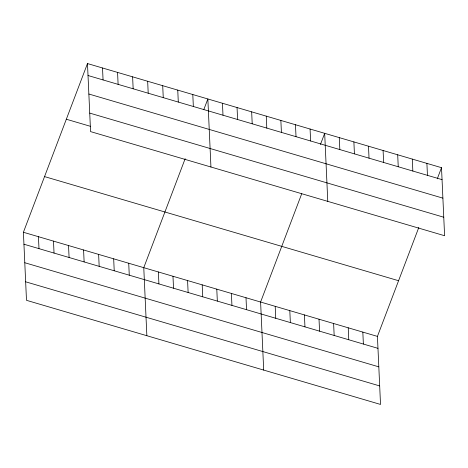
<?xml version="1.0" encoding="UTF-8"?>
<svg xmlns="http://www.w3.org/2000/svg" width="468" height="468" viewBox="0 0 468 468"><rect width="100%" height="100%" fill="white"/><g stroke="black" fill="none" stroke-linecap="round" stroke-linejoin="round"><path stroke-width="0.7" d="M418.825 227.407L377.43 336.393L380.525 404.44L26.489 300.316L23.4 232.268L87.475 63.56L441.511 167.684L444.6 235.732L90.57 131.607L87.475 63.56M185.164 158.687L143.77 267.673L146.858 335.72M203.867 109.442L207.85 98.964L210.939 167.012M301.737 193.723L260.6 302.03L263.695 370.077M320.451 144.46L324.681 133.321L327.77 201.369M437.282 178.817L441.511 167.684M88.019 75.512L442.055 179.636M88.861 94.021L442.892 198.145M89.727 113.098L443.758 217.222M66.333 119.235L90.271 126.272M44.548 176.594L398.578 280.718M23.4 232.268L377.43 336.393M23.944 244.22L377.974 348.344M24.781 262.729L378.817 366.853M25.652 281.806L379.683 385.93M426.904 163.391L427.448 175.342M412.302 159.097L412.846 171.042M397.701 154.797L398.239 166.748M383.093 150.503L383.637 162.454M368.491 146.209L369.036 158.161M362.829 332.099L363.373 344.05M353.884 141.915L354.428 153.861M348.227 327.805L348.765 339.75M339.282 137.615L339.826 149.567M333.62 323.505L334.164 335.457M319.018 319.211L319.562 331.163M310.073 129.028L310.617 140.979M304.411 314.917L304.955 326.869M295.472 124.734L296.016 136.685M289.809 310.623L290.353 322.569M280.87 120.44L281.408 132.386M275.207 306.324L275.746 318.275M266.263 116.14L266.807 128.092M251.661 111.846L252.205 123.798M245.998 297.736L246.542 309.687M237.054 107.552L237.598 119.504M231.397 293.442L231.935 305.393M222.452 103.258L222.996 115.21M216.789 289.148L217.333 301.094M202.188 284.848L202.732 296.8M192.804 94.536L193.343 106.488M187.58 280.554L188.124 292.506M177.758 90.113L178.296 102.059M172.979 276.26L173.523 288.212M162.712 85.685L163.25 97.636M158.377 271.966L158.915 283.918M147.666 81.262L148.204 93.214M132.619 76.834L133.158 88.785M128.723 263.244L129.267 275.196M117.567 72.411L118.111 84.363M113.677 258.822L114.221 270.767M102.521 67.983L103.065 79.934M98.631 254.393L99.175 266.345M83.585 249.97L84.129 261.922M68.539 245.542L69.083 257.494M53.492 241.119L54.036 253.071M38.446 236.691L38.99 248.643"/></g></svg>
